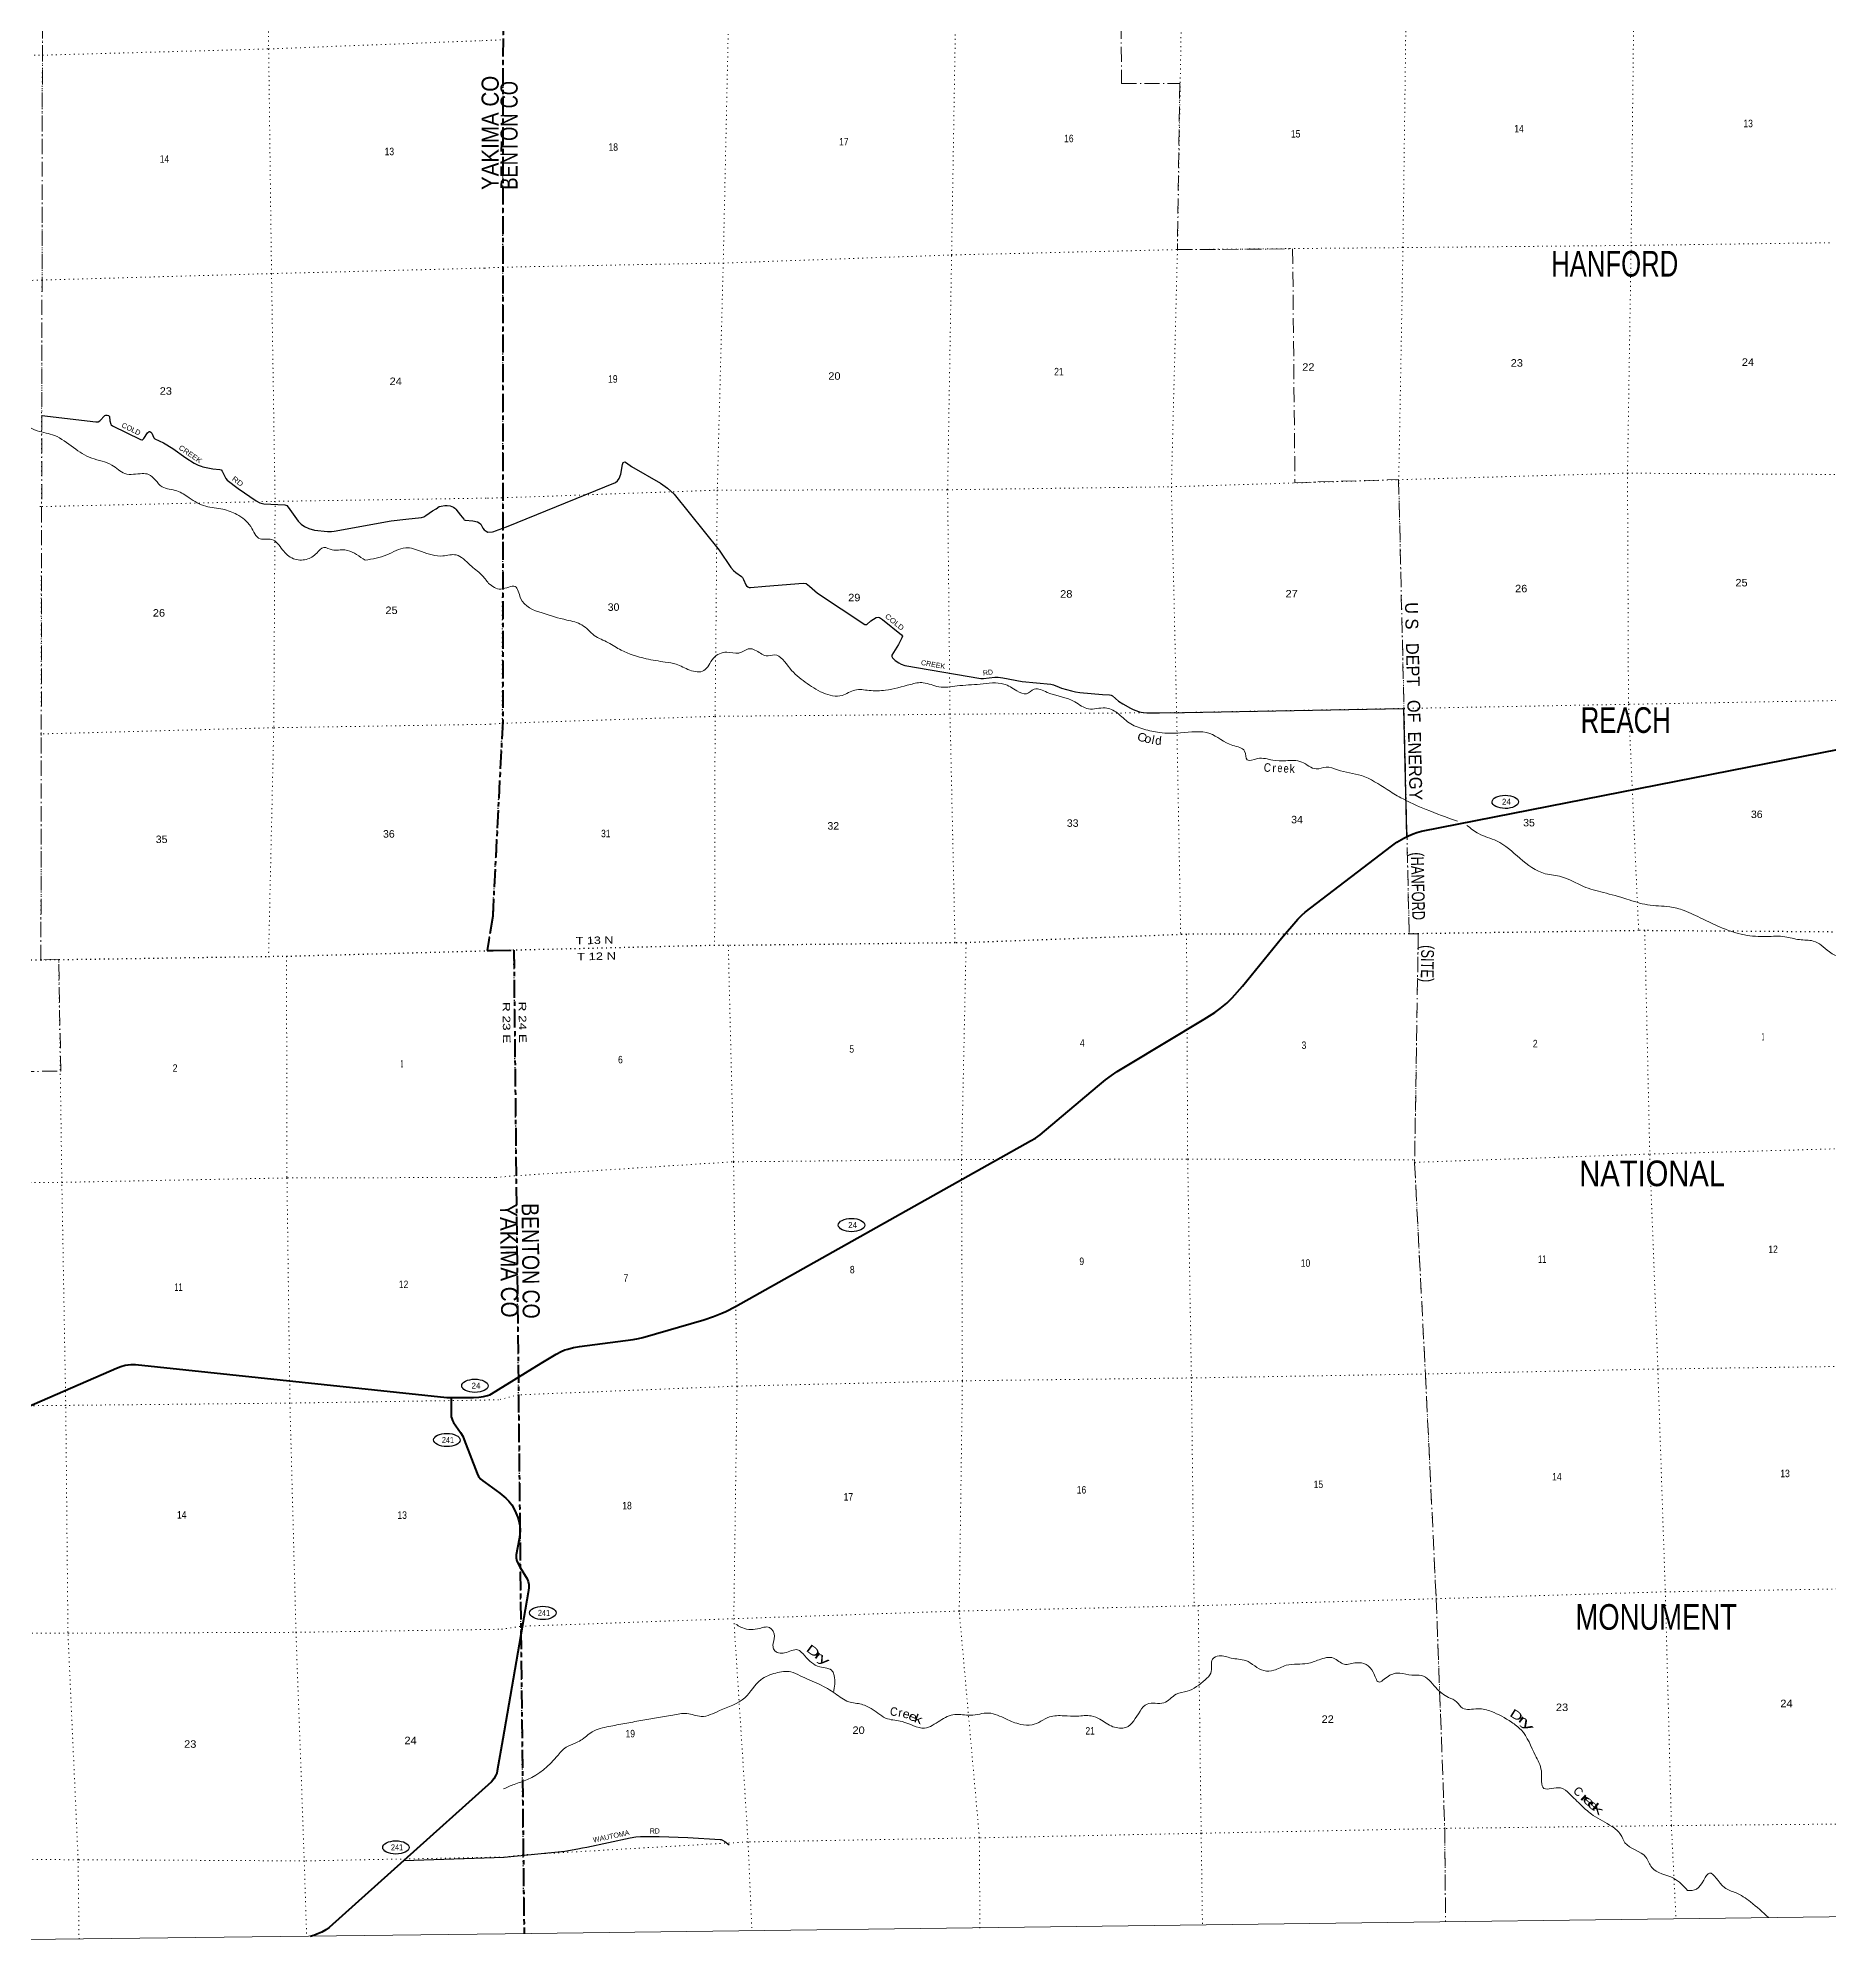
# Model space of a CAD drawing. Header units: feet. Extents: x 250644 to 505285, y -364975 to -177792.
# Drawn here: x 273312 to 315203, y -364975 to -320240 of the extents above; entities that cross this region are included whole.
import ezdxf
from ezdxf.enums import TextEntityAlignment as Align

# ---------------------------------------------------------------- set-up
doc = ezdxf.new("R2010")
doc.units = ezdxf.units.FT
doc.header["$LTSCALE"] = 70
for name, pattern in [('DOT_DASHED', [7.7, 5, -1.2, 0.3, -1.2]), ('DOTTED', [1.5, 0.3, -1.2]), ('LONG_DASH_SHORT_DASH', [9.9, 6, -1.2, 1.5, -1.2])]:
    doc.linetypes.add(name, pattern=pattern)
for name, color, linetype, lineweight in [('11', 7, 'LONG_DASH_SHORT_DASH', 60), ('17', 7, 'Continuous', 25), ('23', 7, 'Continuous', 70), ('29', 7, 'Continuous', 25), ('39', 7, 'Continuous', 13), ('4', 7, 'Continuous', 13), ('44', 7, 'DOT_DASHED', 13), ('6', 7, 'DOTTED', 25), ('7', 7, 'DOTTED', 13)]:
    doc.layers.add(name, color=color, linetype=linetype, lineweight=lineweight)
for name, color, linetype in [('12', 7, 'Continuous'), ('30', 7, 'Continuous'), ('41', 7, 'Continuous')]:
    doc.layers.add(name, color=color, linetype=linetype)

msp = doc.modelspace()

# ---------------------------------------------------------------- linework, layer by layer
at = {"layer": '11'}
for points in [[(284186.28, -318861.56), (284177.9, -336227.48), (283943.87, -340787.25)], [(283943.87, -340787.25), (283854.05, -341346.27), (283816.87, -341592.18), (283953.82, -341591.22)], [(283953.82, -341591.22), (284438.79, -341583.89), (284679.47, -364600.4)]]:
    msp.add_lwpolyline(points, dxfattribs=at)
at = {"layer": '17'}
for centre in [(307635.1, -338111.19), (292339.98, -348015.02), (283527.85, -351776.19), (282872.26, -353044.83), (285118.47, -357092.15), (281680.4, -362580.51)]:
    msp.add_ellipse(centre, major_axis=(309.24, -1), ratio=0.500121, dxfattribs=at)
at = {"layer": '23'}
for points in [[(302397.58, -341300.49), (302778.99, -340856.5), (302871.66, -340762.6), (302952.62, -340695.09), (303082.6, -340590.6), (304970.85, -339149.04), (305101.3, -339058.13), (305262.09, -338962.5), (305371.15, -338905.12), (305482.46, -338858.99), (305564.54, -338828.61), (305677.16, -338796.72), (305677.16, -338796.72), (315443.16, -336875.52)], [(284081.04, -351866.11), (285077.86, -351243.4), (285426.5, -351033.13), (285546.11, -350972.55), (285633.81, -350938.79), (285701.27, -350916.29), (285831.7, -350880.29), (285978.61, -350856.02), (287228.29, -350692.66), (287352.99, -350672.15), (287456.73, -350647.04), (288883.65, -350233.73), (289111.62, -350155.94), (289303.78, -350079.25), (289400.48, -350034.25), (289624.73, -349923.12), (296529.96, -346046.42), (296643.73, -345979.51), (296750.94, -345902.38), (298093.09, -344774.56), (298281.72, -344616.94), (298424.74, -344512.43), (298554.21, -344421.87), (298791.27, -344277.6), (300592.36, -343199.24), (300837.66, -343038.6), (300963.59, -342948.59), (301121, -342822.58), (301242.25, -342698.98), (301487.48, -342425.91), (302397.58, -341300.49)], [(252575.94, -357515.87), (253059.41, -357518.25), (253398.97, -357520.48), (260441.81, -357649.51), (260561, -357635.24), (260664.44, -357617.24), (260758.88, -357590.24), (260968.14, -357518.81), (261127.66, -357455.23), (275143.5, -351364.49), (275242.59, -351328.33), (275345.37, -351297.06), (275416.87, -351282.21), (275482.08, -351277.71), (275586.15, -351279.31), (282869.24, -352048.9), (282969.04, -352049.62)], [(282969.04, -352049.62), (283252.97, -352053.1), (283496.03, -352053.42), (283621.2, -352046.09), (283728.65, -352027.75), (283823.58, -352003.34), (283875.3, -351985.34), (283918.53, -351964.52), (284081.04, -351866.11)], [(282969.04, -352049.62), (282971.93, -352465.59), (282975.82, -352505.1), (282984.82, -352543.35), (283002.81, -352588.36), (283026.71, -352635.68), (283190.93, -352870.45), (283242.29, -352958.49), (283277.91, -353044.06), (283582.99, -353829.67), (283614.46, -353895.64), (283663.27, -353959.14), (283715.65, -354003.64), (283766.96, -354042.02), (284110.99, -354285.67)], [(284110.99, -354285.67), (284251.39, -354409.04), (284318.85, -354476.55), (284354.83, -354519.3), (284388.67, -354565.14), (284420.04, -354618.3), (284487.78, -354746.63), (284531.91, -354855.13), (284549.9, -354911.38), (284565.43, -354972.67), (284578.01, -355043.01), (284584.16, -355155.36), (284575.76, -355257.9), (284561.06, -355362.8), (284494.11, -355733.74), (284492, -355762.49), (284493.68, -355802.43), (284499.87, -355843.5), (284512.32, -355880.25), (284586.85, -356029.93), (284751.46, -356292.89), (284777.03, -356358.21), (284787.58, -356427.06), (284790.52, -356506.72), (284776.24, -356614.21), (284182.25, -360041.3)], [(284182.25, -360041.3), (284051.15, -360788.05), (284038.33, -360844.95), (284012.71, -360903.25), (283973.12, -360973.21), (283918.37, -361041.43), (281861.81, -362885.3)], [(281861.81, -362885.3), (280114.91, -364451.54), (280036.79, -364506.94), (279944.59, -364560.95), (279832.16, -364612.7), (279757.95, -364639.7), (279677.66, -364661.83)]]:
    msp.add_lwpolyline(points, dxfattribs=at)
at = {"layer": '29'}
for p, q in [((305334.63, -338924.33), (305263.74, -335925.85)), ((281861.81, -362885.3), (284216.46, -362804.62))]:
    msp.add_line(p, q, dxfattribs=at)
for points in [[(273395.27, -329069.7), (274661.21, -329215.95), (274714.15, -329216.32), (274749.51, -329197.64), (274869.64, -329072.71), (274892.81, -329060.21), (274924.47, -329057.94), (274957.98, -329070.47), (274976.48, -329096.4), (274986.44, -329191), (275010.4, -329270.62), (275021.71, -329288.71), (275051.04, -329313.43), (275706.54, -329631.32), (275734.06, -329637.14), (275747.63, -329634.88), (275765.72, -329625.83), (275780.77, -329607.01), (275868.74, -329474.13), (275903.67, -329444.83), (275926.28, -329442.57), (275947, -329455.83), (275969.25, -329481.03), (276019.68, -329594.33), (276041.62, -329619.04), (276238.87, -329706.32), (276460.14, -329844.43), (276761.95, -330060.73), (276959.76, -330182.4), (277050.24, -330229.9), (277124.86, -330257.05), (277163.29, -330268.37), (277393.18, -330314.35), (277563.9, -330329.99), (277592.96, -330340.77), (277613.31, -330370.19), (277699.04, -330540.69), (277728.65, -330580.6), (277986.86, -330779.12), (278409.36, -331069.47), (278497.54, -331114.54), (278588.26, -331137.35), (279080.99, -331159.79), (279126.51, -331176.15), (279162.4, -331214.09), (279237.37, -331326.61), (279394.61, -331543.28), (279465.44, -331612.28), (279542.33, -331666.58), (279641.83, -331716.35), (279778.72, -331749.31), (280076.03, -331784.23), (280171.01, -331784.23), (280234.62, -331778.28), (281565.22, -331537.67), (281912.49, -331498.59), (282281.83, -331453.41), (282335.2, -331438.08), (282378.17, -331413.18), (282534.4, -331302.02), (282620.14, -331250.29), (282694.77, -331202.78), (282737.73, -331189.2), (282825.2, -331176.65), (282880.21, -331173.37), (282948.05, -331182.42), (283026.11, -331216.33), (283056.6, -331236.72), (283079.21, -331259.34), (283187.27, -331400.83), (283266.91, -331496.9), (283280.48, -331510.47), (283304.07, -331519.11), (283476.8, -331532.74), (283585.77, -331557.99), (283631, -331580.61), (283665.77, -331610.63), (283710.21, -331702.98), (283744.07, -331743.51), (283788.73, -331777.14), (283832.57, -331796.51)], [(283832.57, -331796.51), (283937, -331789.21), (283968.69, -331784.68), (284009.43, -331771.09), (284269.63, -331672.38), (286818.8, -330637.59), (286868.16, -330595.83), (286904.38, -330541.48), (286943.11, -330445.49), (286982.32, -330212.34), (286999.44, -330170.11), (287033.92, -330155.53), (287071.87, -330174.64), (287194.33, -330259.82), (287869.91, -330656.51), (288036.1, -330772.46), (288193.34, -330911.19), (289245.3, -332223.77), (289518.67, -332627.07), (289581.69, -332698.92), (289631.84, -332740.29), (289767.64, -332839.93), (289788.01, -332862.57), (289815.9, -332904.58), (289867.9, -333032.29), (289885.34, -333055.06), (289912.5, -333079.96), (289941.93, -333093.55), (289975.45, -333097.13), (290327.35, -333066.65), (291206.08, -332989.45), (291275.09, -332998.44), (291353.96, -333059.8), (291541.38, -333227.94), (292654.18, -333960.11), (292682.96, -333963.11), (292701.06, -333958.59), (292787.96, -333876.2), (292917.82, -333800.36), (292963.62, -333791.01), (292990.79, -333800.07), (293067.38, -333844.62), (293510.96, -334204.1), (293529.49, -334234.85), (293520.43, -334271.08), (293437.36, -334425.65), (293283.67, -334680.29), (293280.51, -334710.39), (293298.61, -334737.57), (293361.77, -334801.66), (293448, -334859.85), (293497.8, -334887.02), (293586.77, -334919.18), (295368.37, -335223.79), (295430.78, -335226.69), (295692.09, -335193.66), (295770.3, -335190.46), (295877.51, -335209.38), (296331.55, -335291.95), (297001.61, -335355.77), (297061.32, -335369.05), (297198.53, -335428.23), (297255.62, -335448.84), (297485.99, -335514.28), (297581.05, -335534.66), (297679.71, -335549.83), (298211.83, -335599.32), (298377.78, -335604.86), (298413.3, -335610.84), (298447.95, -335627.51), (298588.26, -335751.05), (298685.61, -335817.72), (298866.28, -335920.06), (298928.93, -335946.8), (299056.81, -335994.35), (299117.92, -336010.2), (299169.98, -336018.13), (299249.2, -336023.79), (299548.33, -336026.9), (300127.42, -336020.39), (305263.74, -335925.85)], [(284216.46, -362804.62), (285636.07, -362670.69), (285934.83, -362616.35), (286044.91, -362591.41), (286145.48, -362572.49), (287162.9, -362356.66), (287296.06, -362331.8), (287404.31, -362323.78), (287840.85, -362324.45), (288507.91, -362348.62), (289265.98, -362390.95), (289289.55, -362396), (289317.62, -362408.03), (289373.74, -362440.12), (289476.07, -362516.93)]]:
    msp.add_lwpolyline(points, dxfattribs=at)
at = {"layer": '39'}
for points in [[(252208.11, -324250.8), (252663.99, -324328.36), (253136.74, -324636.66), (253593.06, -324816.38), (254124.87, -324708.48), (254480.67, -324846.24), (254775.67, -324783.17), (255157.22, -324798.27), (255679.65, -324921.53), (256057.79, -325145.67), (256383.73, -325373.96), (256712.79, -325288.69), (256955.61, -325237.82), (257399.73, -325363.29), (257928.51, -325603.12), (258121.67, -325739.29), (258330.77, -325837.24), (258606.64, -326107.87), (258946.5, -326287.88), (259269.76, -326281.02), (259647.3, -326296.12), (260023.51, -326546.39), (260309.53, -326859.2), (260524.39, -326860.65), (260878.16, -326988.38), (261115.23, -327036), (261689.42, -327004.37), (261940.66, -327088.14), (262065.37, -327164.19), (262308.49, -327219.84), (262626.43, -327456.19), (262966.45, -327692.48), (262982.92, -327837.16), (263005.3, -327937.59), (263278.67, -328039.39), (263740.79, -328140.71), (263947.62, -328142.18), (264098.43, -328218.17), (264377.64, -328253.63), (264733.28, -328333.11), (265084, -328095.03), (265397.04, -328023.87), (265686.31, -328067.35), (266104.52, -328259.22), (266526.28, -328290.29), (266952.11, -328339.44), (267143.35, -328509.79), (267471.35, -328756.16), (267685.02, -329045.04), (268096.67, -329050), (268459.79, -328934.5), (268778.57, -328762.83), (268958.56, -328509.12), (269341.58, -328333.27), (269779.37, -328350.23), (270225.66, -328531.98), (270495.14, -328675.99), (270715.88, -328629.2), (271003.6, -328833.46), (271437.43, -328870.53), (271678.16, -328791.52), (272130.24, -328890.85), (272407.02, -328777.58), (272752.83, -328933.46), (272863.82, -329126.13), (273288.35, -329424.51), (273692.28, -329538.03), (274136.85, -329820.28), (274563.24, -330066.4), (275035.57, -330227.99), (275341.35, -330428.19), (275746.97, -330429.15), (275891.59, -330446.87), (276209.67, -330735.47), (276557.33, -330833.06), (276844.94, -330999.14), (277231.02, -331191.1), (277630.81, -331262.42), (277958.46, -331384.18), (278282.56, -331670.76), (278502.24, -331955.6), (278773.36, -331970.98), (279027.05, -332211.52), (279280.65, -332419.89), (279581.89, -332437.21), (279828.45, -332289.85), (279994.74, -332158.77), (280189.68, -332216.56), (280484.84, -332211.77), (280545.12, -332225.69), (280961.43, -332457.76)], [(280961.43, -332457.76), (281467.07, -332329.83), (281908.36, -332165.89), (282280.08, -332251.36), (282778.36, -332356.6), (283089.52, -332331.67), (283413.48, -332568.01), (283683.2, -332796.44), (283849.17, -332999.63)], [(283849.17, -332999.63), (284135.44, -333131.71), (284471.12, -333067.83), (284597.5, -333341.03), (285099.32, -333689.75), (285681.3, -333856.95), (286033.08, -333970.88), (286322.14, -334213.96), (286650.53, -334386.34), (286950.76, -334561.09), (287533.16, -334760.38), (287983.13, -334838.98), (288239.44, -334887.91), (288555.33, -335028.36), (288885.64, -335040.27), (289107.32, -334750.68), (289421.52, -334608.35), (289703.63, -334628.88), (289951.93, -334527.49), (290209, -334634.58), (290340.62, -334693.1), (290535.63, -334672.61), (290896.05, -334984.99), (291254.59, -335307.43), (291674.64, -335560.9), (292118.32, -335621.53), (292420.63, -335493.39), (292748.9, -335503.31), (293133.35, -335498.5), (293717.4, -335362.81), (294018.85, -335322.93), (294380.48, -335420.69), (294808.97, -335397.27), (295349.98, -335356.39), (295903.55, -335353.47), (296209.64, -335514.1), (296429.93, -335579.53), (296615.79, -335474.91), (296920.75, -335549.31), (297565.86, -335771.89), (297886.09, -335936.35), (298272.32, -335913.46), (298555.69, -336030.25), (298834.52, -336261.42), (299178.7, -336409.54), (299546.13, -336489.18), (300039.48, -336499.04), (300720.05, -336508.56), (301257.24, -336790.65), (301536.84, -336927.55), (301597.85, -337127.35), (301835.02, -337098.31), (302195.86, -337135.91), (302498, -337148.17), (302872.85, -337179.57), (303213.16, -337339.77), (303442.1, -337296.79), (303706.64, -337359.66), (304268.1, -337497.04), (304872.28, -337822.41), (305188.83, -338013), (305780.28, -338288.39), (306514.77, -338565.37)], [(306738.8, -338660.5), (307009.69, -338854.64), (307432.65, -339023.83), (307975.49, -339430.2), (308572.12, -339793.78), (308953.55, -339865.22), (309463.83, -340091.49), (309930.71, -340232.05), (310476.27, -340385.67), (310963.2, -340519.97), (311481.2, -340567.63), (311818.53, -340653.66), (312245.86, -340848.87), (312644.88, -341034.42), (313231.18, -341223.63), (313747.06, -341263.29), (314177.94, -341267.92), (314515.02, -341335.9), (314839.56, -341367.94), (315217.28, -341617.93), (315478.2, -341710.93), (315509.72, -341692.96)], [(291916.78, -358954.59), (291935.89, -358556.97), (291898.37, -358459.16), (291595, -358352.65), (291245.4, -358098.3), (291078.43, -357953.97), (290775.42, -358027.97), (290528.91, -357958.85), (290501.35, -357852.9), (290536.8, -357639.85), (290423.42, -357436.69), (290137.94, -357466.34), (289748.83, -357423.08), (289633.18, -357354.33)], [(284200.89, -361211.65), (284446.15, -361103.8), (284760.74, -360991.55), (285450.15, -360447.39), (285660.78, -360236.15), (285870.89, -360139.25), (286004.91, -360073.39), (286272.05, -359873.49), (286662.99, -359750.25), (287036.51, -359679.38), (287412.07, -359610.49), (287777.58, -359543.74), (288155.26, -359482.84), (288488.94, -359444.57), (288822.02, -359514.6), (289247.03, -359378.91), (289845, -359076.58), (290219.95, -358654.69), (290566.2, -358499.93), (290920.14, -358471.42), (291138.76, -358562.95), (291584.26, -358761.95), (291957.54, -358979.9), (292274.11, -359172.5), (292574.84, -359230.9), (292826, -359348.1), (293185.24, -359570.24), (293522.25, -359632.2), (294047.69, -359786.08), (294407.81, -359615.09), (294758.19, -359468.3), (295124.84, -359487.77), (295546.92, -359436.35), (295953.37, -359573.66), (296295.24, -359699.75), (296563.16, -359712.43), (296971.4, -359526.81), (297307.23, -359498.53), (297617.39, -359508.68), (297949.47, -359502.52), (298149.82, -359582.24), (298456.07, -359754.9), (298756.24, -359771.2), (299089.48, -359391.96), (299254.39, -359225.42), (299646.57, -359196.44), (299935.85, -358996.26), (300190.61, -358926.88), (300613.86, -358656.82), (300746.67, -358498.71), (300788.7, -358173.26), (300940.68, -358095.14), (301225.25, -358149.74), (301562.2, -358207.69), (301988.05, -358443.04), (302219.42, -358432.12), (302509.83, -358318.17), (302765.12, -358288.89), (303006.52, -358275.84), (303277.15, -358188.21), (303618.88, -358149.83), (303864.32, -358291.16), (304153.77, -358257.45), (304545.19, -358477.18), (304669.01, -358708.29), (304900.76, -358573.01), (305169.56, -358499.45), (305450, -358546.07), (305673.55, -358553.3), (306007.47, -358839.94), (306308.41, -359068.83), (306497, -359172.77), (306633.8, -359319.48), (306990.31, -359333.06), (307311.27, -359399.24), (307779.57, -359648.1), (308003.37, -359827.81), (308337.31, -360423.33), (308479.02, -360790.6), (308540.74, -361198.99), (308929.13, -361188.11), (309136.26, -361323.9), (309415.64, -361597.19), (309692.49, -361830.39), (310130.72, -362089.65), (310334.53, -362279.65), (310435.66, -362468.92), (310925.29, -362809.77), (311061.27, -363046.75), (311571.92, -363301.09), (311901.83, -363589.79)], [(311901.83, -363589.79), (312108.73, -363555.1), (312413.84, -363180.22), (312764.54, -363518.8), (313019.76, -363637.95), (313374.92, -363856.13), (313791.89, -364219.25)]]:
    msp.add_spline(points, degree=3, dxfattribs=at)
at = {"layer": '4'}
msp.add_lwpolyline([(250643.67, -181929.51), (281972.62, -181563.19), (313301.03, -181153.78), (344628.85, -180701.28), (375956.02, -180205.69), (407282.48, -179667), (438608.16, -179085.23), (469933.03, -178460.36), (501256.99, -177792.42), (505285.47, -360804.74), (473709.75, -361478.06), (442133.15, -362107.94), (410555.7, -362694.39), (378977.49, -363237.41), (347398.55, -363736.98), (315818.96, -364193.12), (284238.76, -364605.82), (252658.03, -364975.08)], close=True, dxfattribs=at)
msp.add_lwpolyline([(250643.67, -181929.51), (281972.62, -181563.19), (313301.03, -181153.78), (344628.85, -180701.28), (375956.02, -180205.69), (407282.48, -179667), (438608.16, -179085.23), (469933.03, -178460.36), (501256.99, -177792.42), (505285.47, -360804.74), (473709.75, -361478.06), (442133.15, -362107.94), (410555.7, -362694.39), (378977.49, -363237.41), (347398.55, -363736.98), (315818.96, -364193.12), (284238.76, -364605.82), (252658.03, -364975.08)], close=True, dxfattribs=at)
at = {"layer": '44'}
for points in [[(252460.21, -347015.55), (253074.67, -347029.62), (253092.76, -347473.06), (268610.57, -347373.57), (268551.71, -344467.39), (273841.83, -344412.79), (273789.2, -341802.29), (273374.79, -341805.84), (273411.47, -318992.61)], [(298645.72, -319904.95), (298657.55, -321299.65), (300020.7, -321297.28), (299965.13, -325187.36), (302659.86, -325171.09), (302714.06, -330641.19), (305139.22, -330569.53), (305387.78, -341198.06), (305600.11, -341197.25), (305513.16, -346567.48), (305766.75, -351505.15), (306018.01, -356763.09), (306219.44, -362136.57), (306237.54, -364320.6)]]:
    msp.add_lwpolyline(points, dxfattribs=at)
at = {"layer": '6'}
msp.add_line((283816.87, -341592.18), (283943.87, -340787.25), dxfattribs=at)
for points in [[(283943.87, -340787.25), (284175.1, -336277.22), (284179.63, -330997.84), (284184.15, -325597.31), (284186.42, -320277.19), (284186.28, -318861.56)], [(315502.09, -341158.98), (310898.65, -341124.49), (310755.71, -341124.28), (305600.11, -341197.25), (305387.78, -341198.06), (300177.76, -341210.7), (300065.12, -341218.13), (295020.65, -341407.7), (294760.99, -341410.96), (289457.17, -341473.41), (289137.05, -341471.4), (284438.79, -341583.89), (283953.82, -341591.22)], [(252405.89, -342063.1), (253035.62, -342020.7), (257399.17, -342095.86), (257993.52, -342092.31), (262655.74, -341987.82), (263233.98, -341966.23), (268034.82, -341887.5), (268524.83, -341908.35), (273374.79, -341805.84), (273795.46, -341802.28), (278700.73, -341727.31), (279120.38, -341722.21), (283953.82, -341591.22)], [(284679.47, -364600.4), (284658.31, -362749.94), (284605.12, -357407.17), (284548.54, -351877.58), (284494.22, -346859.75), (284438.79, -341583.89)]]:
    msp.add_lwpolyline(points, dxfattribs=at)
at = {"layer": '7'}
msp.add_line((283690.21, -320297.34), (284185.6, -320278.15), dxfattribs=at)
for points in [[(278681.12, -318929.13), (278702.53, -320490.52), (278769.7, -325748.29), (278853.15, -331080.38), (278822.03, -336372.58), (278700.73, -341727.31)], [(300028.03, -318659.54), (300053.36, -319899.71), (299965.13, -325187.36), (299823.02, -330737.38), (299946.68, -336022.85), (300040.94, -341216.43)], [(305387.78, -341198.06), (305265.97, -335917.17), (305141.97, -330600.52), (305241.44, -325135.75), (305310.59, -319815.78), (305337.67, -318589.41)], [(310672.75, -318517.69), (310638.62, -319757.03), (310579.69, -325088.92), (310494.57, -330419.12), (310517.17, -335828.21), (310755.71, -341124.28)], [(273374.79, -341805.84), (273381.02, -336510.43), (273385.55, -331218.56), (273400.25, -325890.51), (273408.16, -320634.85), (273411.47, -318992.61)], [(289452.61, -319235.77), (289455.96, -320038.52), (289338.35, -325501.51), (289198.67, -330816.36), (289147.29, -336110.04), (289137.05, -341471.4)], [(294760.99, -341410.96), (294644.55, -336061.21), (294587.74, -330806.99), (294680.85, -325318.23), (294769.55, -319953.88), (294772.31, -319330.89)], [(252170.27, -320652.98), (257565.05, -320657.65), (262860.08, -320658.05), (268175.14, -320640.31), (273411.93, -320636.83), (278702.53, -320490.52), (283690.21, -320297.34)], [(283752.96, -325619.06), (284183.02, -325598.44), (289338.35, -325501.51), (294678.76, -325312.24), (299965.13, -325187.36), (305241.49, -325139.77), (310579.69, -325088.92), (315280.16, -325025.94)], [(283752.96, -325619.06), (278769.7, -325748.29), (273403.64, -325899.56), (268096.2, -326061.26), (262807.64, -326219.63), (257536.76, -326239.26), (252230.83, -326155.16)], [(283822.76, -331003.74), (284180.76, -330995.57), (289198.67, -330816.36), (294587.74, -330806.99), (299823.02, -330737.38), (305123.49, -330572.68), (310494.57, -330419.12), (315354.76, -330449.42)], [(273348.65, -331201.28), (273396.86, -331200.46), (278835.07, -331078.42), (283822.76, -331003.74)], [(283888.27, -336295.43), (284172.84, -336272.69), (289147.29, -336110.04), (294644.55, -336061.21), (299978.88, -336022.44), (305265.97, -335925.09), (310535.29, -335827.98), (315427.52, -335738.58)], [(283888.27, -336295.43), (278803.97, -336376.64), (273387.81, -336521.74), (273339.22, -336522.31)], [(300177.76, -341210.7), (300204.51, -346475.32), (300291.61, -351582.75), (300355.62, -356925.13)], [(306237.54, -364320.6), (306219.77, -362134.65), (306018.44, -356759.9), (305766.31, -351502.11), (305514.12, -346547.18), (305513.62, -346509.08), (305600.11, -341197.25)], [(310898.65, -341124.49), (311015.66, -346363.92), (311204.34, -351387.83), (311379.19, -356586.42), (311521.53, -362068.21), (311628.16, -364250.38)], [(279120.38, -341722.21), (279131.15, -346915.8), (279200.35, -352181.61), (279342.12, -357545.71), (279536.06, -362895.61), (279590.18, -364662.89)], [(289457.17, -341473.41), (289579.89, -346534.25), (289660.81, -351784.16), (289585.21, -357226.57), (289919.42, -362449.23), (290008.53, -364533.66)], [(295342.4, -364465.66), (295331.54, -362355.33), (294859.32, -357048.16), (294933.62, -351659.92), (294914.07, -346483.45), (295020.65, -341407.7)], [(274266.42, -364727.11), (274244.97, -362867.07), (274006.94, -357549.44), (273955.69, -352241.38), (273864.51, -347015.83), (273789.49, -341820.39)], [(305518.15, -346547.13), (311015.53, -346353.89), (315571.78, -346225.43)], [(284019.56, -346900.76), (284494.22, -346859.75), (289579.89, -346534.25), (294914.07, -346483.45), (300208.51, -346473.27), (305515.37, -346489)], [(252460.21, -347015.55), (253074.67, -347029.62), (257903.48, -347143.47), (263220.47, -347097.58), (268607.75, -347057.54), (273864.51, -347015.83), (279147.2, -346911.74), (284019.56, -346900.76)], [(315641.89, -351321.57), (311206.3, -351383.8), (305780.37, -351499.93), (300289.73, -351592.8), (294933.62, -351659.92), (289660.81, -351784.16), (284544.01, -351988.54), (284084, -352105.43)], [(284084, -352105.43), (279200.35, -352181.61), (273957.68, -352235.34), (268662.79, -352285.19), (263259.39, -352307.19), (257918.49, -352417.45), (253289.51, -352357.68), (252519.01, -352342.63)], [(284150.46, -357474.22), (284605.12, -357404.9), (289585.21, -357226.57), (294859.32, -357048.16), (300355.62, -356925.13), (306016.88, -356759.69), (311379.35, -356598.45), (315713.49, -356526.34)], [(300451.3, -356922.68), (300520.03, -362248.2), (300550.5, -364398.07)], [(252575.94, -357515.96), (253264.63, -357518.33), (257967.24, -357606.57), (263354.84, -357621.16), (268756.14, -357569.03), (274011.01, -357565.51), (279342.12, -357545.71), (284150.46, -357474.22)], [(315789.21, -362030.78), (311521.53, -362068.21), (306219.77, -362134.65), (300520.03, -362248.2), (295331.54, -362355.33), (289903.34, -362451.44), (284657.18, -362753.34), (284216.46, -362804.62)], [(284216.46, -362804.62), (279536.06, -362895.61), (274244.97, -362867.07), (268923.81, -362858.7), (263512.18, -362812.37), (258114.86, -362854.45), (253251.06, -363147.29), (252638.47, -363198.09)]]:
    msp.add_lwpolyline(points, dxfattribs=at)

# ---------------------------------------------------------------- texts
at = {"layer": '12'}
for s, rotation, width, p in [('YAKIMA CO', 89.972, 0.9, (284083.9, -323793.05)), ('BENTON CO', 89.972, 0.8, (284526.53, -323784.36)), ('YAKIMA CO', 270.599, 0.9, (284115.33, -347506.38)), ('BENTON CO', 270.599, 0.85, (284619.9, -347504.79))]:
    msp.add_text(s, height=400, rotation=rotation, dxfattribs=dict(at, width=width)).set_placement(p)
at = {"layer": '17'}
for p in [(307661.15, -338179.5), (292366.03, -348083.33), (283553.9, -351844.5)]:
    msp.add_text('24', height=140, dxfattribs=at).set_placement(p, align=Align.CENTER)
at = {"layer": '17', "width": 0.8}
for p in [(282898.31, -353113.14), (285144.52, -357160.46), (281706.45, -362648.82)]:
    msp.add_text('241', height=140, dxfattribs=at).set_placement(p, align=Align.CENTER)
at = {"layer": '30'}
for s, rotation, width, p in [('COLD', 334.129, 1.05, (275249.61, -329335.92)), ('CREEK', 325.372, 1.1, (276586.07, -329849.56)), ('RD', 322.446, 1.2, (277832.98, -330572.52)), ('COLD', 320.978, 1.15, (293111.18, -333787.26)), ('RD', 7.204, 0.85, (295421.55, -335156.58))]:
    msp.add_text(s, height=120, rotation=rotation, dxfattribs=dict(at, width=width)).set_placement(p)
msp.add_text('CREEK', height=120, rotation=350.298, dxfattribs=at).set_placement((293957.83, -334905.1))
msp.add_text('WAUTOMA', height=120, rotation=11.977, dxfattribs=at).set_placement((286728.32, -362377.28), align=Align.CENTER)
at = {"layer": '30', "width": 0.8}
msp.add_text('RD', height=120, rotation=359.912, dxfattribs=at).set_placement((287738.32, -362254.29), align=Align.CENTER)
at = {"layer": '41'}
for s, rotation, width, p in [('C', 340.725, 1.1, (299104.54, -336693.88)), ('o', 343.976, 1.1, (299251.52, -336729.25)), ('C', 354.632, 0.85, (302059.38, -337406.58)), ('e', 357.727, 0.75, (302360.21, -337416.93)), ('e', 357.057, 0.8, (302503.98, -337427.9)), ('k', 358.057, 0.9, (302646.91, -337433.89)), ('D', 323.237, 1.6, (291381.94, -358061.84)), ('r', 324.687, 1.85, (291519.88, -358171.6)), ('y', 324.687, 1.8, (291641.48, -358263.02)), ('C', 351.517, 0.9, (293314.64, -359499.27)), ('e', 343.661, 1.1, (293595.43, -359550.34)), ('e', 336.495, 1.3, (293740.22, -359609.75)), ('k', 340.13, 1.35, (293871.39, -359669.68)), ('D', 327.779, 1.5, (307842.49, -359569.55)), ('r', 325.898, 1.8, (307986.6, -359666.84)), ('y', 313.101, 2.1, (308093.16, -359776.7)), ('r', 315.789, 2.25, (309435.16, -361496.05)), ('e', 318.799, 1.9, (309527.92, -361573.34)), ('e', 318.799, 1.9, (309629.15, -361666.77)), ('k', 320.984, 2, (309736.27, -361754.53))]:
    msp.add_text(s, height=200, rotation=rotation, dxfattribs=dict(at, width=width)).set_placement(p, align=Align.CENTER)
for s, rotation, p in [('l', 348.551, (299376.67, -336757.9)), ('d', 354.69, (299511, -336776.21)), ('r', 357.626, (302225.34, -337416.53)), ('r', 351.14, (293467.74, -359523.05)), ('C', 315.474, (309275.11, -361342.47))]:
    msp.add_text(s, height=200, rotation=rotation, dxfattribs=at).set_placement(p, align=Align.CENTER)
at = {"layer": '44'}
for s, width, p in [('HANFORD', 0.75, (310194.84, -325817.94)), ('REACH', 0.75, (310453.3, -336496.98)), ('NATIONAL', 0.85, (311071, -347104.87)), ('MONUMENT', 0.8, (311165.48, -357486.16))]:
    msp.add_text(s, height=600, dxfattribs=dict(at, width=width)).set_placement(p, align=Align.CENTER)
for s, rotation, width, p in [('U S   DEPT   OF  ENERGY', 271.34, 0.95, (305288.32, -333442.49)), ('(HANFORD', 271.34, 0.75, (305424.45, -339294.48)), ('(SITE)', 269.072, 0.75, (305670.14, -341462.1))]:
    msp.add_text(s, height=300, rotation=rotation, dxfattribs=dict(at, width=width)).set_placement(p)
at = {"layer": '6'}
for s, rotation, width, p in [('T 13 N', 1.372, 1.25, (285891.81, -341449.51)), ('T 12 N', 1.372, 1.3, (285919.09, -341823.53)), ('R 23 E', 270.599, 1.35, (284176.46, -342796.54)), ('R 24 E', 270.599, 1.35, (284551.53, -342788.2))]:
    msp.add_text(s, height=175, rotation=rotation, dxfattribs=dict(at, width=width)).set_placement(p)
at = {"layer": '7'}
for s, width, p in [('16', 0.85, (297313.6, -322673.82)), ('15', 0.85, (302619.4, -322563.7)), ('14', 0.85, (307845.84, -322443.79)), ('13', 0.85, (313206.81, -322322.23)), ('14', 0.85, (276153.96, -323152.2)), ('13', 0.85, (281416.36, -322977.82)), ('18', 0.85, (286654.69, -322873.67)), ('17', 0.85, (292048.21, -322749.83)), ('22', 1.1, (302885.11, -328022.11)), ('23', 1.1, (307762.25, -327926.18)), ('24', 1.1, (313169.63, -327907.21)), ('24', 1.1, (281532.07, -328356.06)), ('19', 0.85, (286645.23, -328301.12)), ('20', 1.1, (291795.98, -328232.56)), ('21', 0.85, (297081.16, -328130.23)), ('23', 1.1, (276153.35, -328582.99)), ('29', 1.1, (292261.09, -333416.42)), ('28', 1.1, (297220.79, -333332.2)), ('27', 1.1, (302493.81, -333327.37)), ('26', 1.1, (307864.54, -333206.37)), ('25', 1.1, (313019.12, -333068.8)), ('26', 1.1, (275992.27, -333776.44)), ('25', 1.1, (281434.36, -333715.26)), ('30', 1.05, (286635.43, -333641.32)), ('32', 1.05, (291776.3, -338760.8)), ('33', 1.05, (297377.07, -338695.32)), ('34', 1.05, (302625.55, -338613.62)), ('35', 1.05, (308053.6, -338685.32)), ('36', 1.05, (313382.56, -338489.98)), ('35', 1.05, (276061.49, -339075.19)), ('36', 1.05, (281378.25, -338947.81)), ('31', 0.85, (286480.19, -338939.31)), ('1', 0.4, (313632.37, -343695.43)), ('5', 0.85, (292288.33, -343981.16)), ('4', 0.85, (297683.75, -343841.35)), ('3', 0.85, (302870, -343893.77)), ('2', 0.85, (308280.61, -343855.66)), ('2', 0.85, (276458.3, -344427.59)), ('1', 0.4, (281787.12, -344325.29)), ('6', 0.85, (286876.84, -344231.41)), ('9', 0.85, (297670.63, -348950.12)), ('10', 0.85, (302851.34, -348991.32)), ('11', 0.65, (308401.66, -348901.8)), ('12', 0.85, (313789.82, -348669.81)), ('12', 0.85, (281748.85, -349489.78)), ('7', 0.85, (287005.56, -349342.15)), ('8', 0.85, (292301.69, -349145.67)), ('11', 0.65, (276496, -349556.46)), ('14', 0.85, (308732.09, -353990.13)), ('13', 0.85, (314069.98, -353915.21)), ('17', 0.85, (292155.75, -354461.87)), ('16', 0.85, (297609.59, -354298.29)), ('15', 0.85, (303152.21, -354170.4)), ('14', 0.85, (276557.52, -354883.73)), ('13', 0.85, (281716.03, -354890.51)), ('18', 0.85, (286976.5, -354667.53)), ('23', 1.1, (308820.05, -359388.17)), ('24', 1.1, (314070.1, -359298.51)), ('22', 1.1, (303337.43, -359665.45)), ('23', 1.1, (276724.93, -360247.7)), ('24', 1.1, (281879.63, -360164.11)), ('19', 0.85, (287052.63, -360004.03)), ('20', 1.1, (292361.53, -359924.09)), ('21', 0.85, (297812.12, -359938.59))]:
    msp.add_text(s, height=175, dxfattribs=dict(at, width=width)).set_placement(p)

doc.saveas('drawing.dxf')
